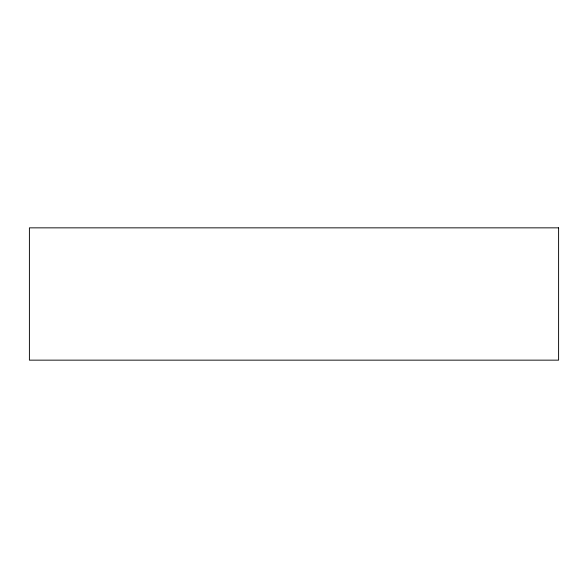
<?xml version="1.0" encoding="UTF-8"?>
<svg xmlns="http://www.w3.org/2000/svg" width="588" height="588" viewBox="0 0 588 588"><rect width="100%" height="100%" fill="white"/><g stroke="black" fill="none" stroke-linecap="round" stroke-linejoin="round"><path stroke-width="0.88" d="M558.6 227.85L29.4 227.85L29.4 360.15L558.6 360.15L558.6 227.85"/></g></svg>
